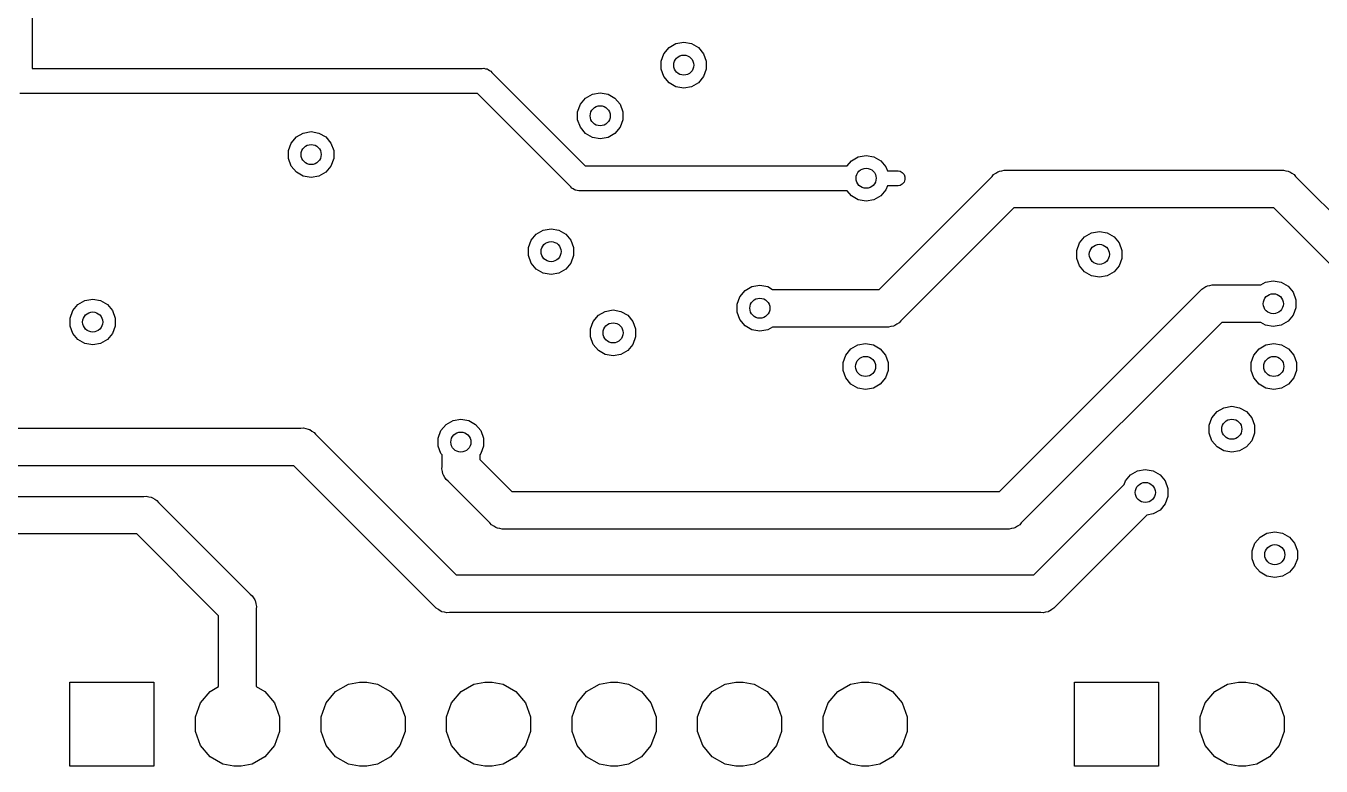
# Model space of a CAD drawing. Extents: x 91.5 to 190.2, y -113.9 to -59.9.
# Drawn here: x 113.33 to 139.54, y -111.94 to -96.96 of the extents above; entities that cross this region are included whole.
import ezdxf

# ---------------------------------------------------------------- set-up
doc = ezdxf.new("R2010")
doc.units = 0
doc.header["$MEASUREMENT"] = 0
doc.layers.add('BLACK', color=7, linetype='CONTINUOUS')

msp = doc.modelspace()

# ---------------------------------------------------------------- linework, layer by layer
at = {"layer": 'BLACK', "linetype": 'CONTINUOUS'}
for p, q in [((113.454, -84.4552), (113.454, -97.816)), ((126.238, -97.5179), (126.342, -97.3944)), ((126.342, -97.3944), (126.481, -97.3137)), ((126.481, -97.3137), (126.64, -97.2857)), ((126.64, -97.2857), (126.799, -97.3137)), ((126.799, -97.3137), (126.938, -97.3944)), ((126.938, -97.3944), (127.042, -97.5179)), ((126.183, -97.6694), (126.238, -97.5179)), ((126.183, -97.8306), (126.183, -97.6694)), ((127.042, -97.5179), (127.097, -97.6694)), ((127.097, -97.6694), (127.097, -97.8306)), ((113.454, -97.816), (122.56, -97.816)), ((122.56, -97.816), (122.594, -97.8131)), ((122.594, -97.8131), (122.626, -97.8218)), ((122.626, -97.8218), (122.66, -97.8276)), ((122.66, -97.8276), (122.669, -97.8333)), ((122.669, -97.8333), (122.68, -97.8362)), ((122.68, -97.8362), (122.708, -97.8556)), ((122.708, -97.8556), (122.737, -97.8724)), ((122.737, -97.8724), (122.759, -97.8982)), ((122.759, -97.8982), (124.647, -99.786)), ((126.238, -97.9821), (126.183, -97.8306)), ((126.342, -98.1056), (126.238, -97.9821)), ((127.042, -97.9821), (126.938, -98.1056)), ((127.097, -97.8306), (127.042, -97.9821)), ((126.481, -98.1863), (126.342, -98.1056)), ((126.64, -98.2143), (126.481, -98.1863)), ((126.799, -98.1863), (126.64, -98.2143)), ((126.938, -98.1056), (126.799, -98.1863)), ((122.466, -98.324), (113.203, -98.324)), ((124.354, -100.212), (122.466, -98.324)), ((124.493, -98.6944), (124.548, -98.5429)), ((124.548, -98.5429), (124.652, -98.4194)), ((124.652, -98.4194), (124.791, -98.3387)), ((124.791, -98.3387), (124.95, -98.3107)), ((124.95, -98.3107), (125.109, -98.3387)), ((125.109, -98.3387), (125.248, -98.4194)), ((125.248, -98.4194), (125.352, -98.5429)), ((125.352, -98.5429), (125.407, -98.6944)), ((124.493, -98.8556), (124.493, -98.6944)), ((125.407, -98.6944), (125.407, -98.8556)), ((124.548, -99.0071), (124.493, -98.8556)), ((124.652, -99.1306), (124.548, -99.0071)), ((125.352, -99.0071), (125.248, -99.1306)), ((125.407, -98.8556), (125.352, -99.0071)), ((118.643, -99.4794), (118.698, -99.3279)), ((118.698, -99.3279), (118.802, -99.2044)), ((118.802, -99.2044), (118.941, -99.1237)), ((118.941, -99.1237), (119.1, -99.0957)), ((119.1, -99.0957), (119.259, -99.1237)), ((119.259, -99.1237), (119.398, -99.2044)), ((119.398, -99.2044), (119.502, -99.3279)), ((119.502, -99.3279), (119.557, -99.4794)), ((124.791, -99.2113), (124.652, -99.1306)), ((124.95, -99.2393), (124.791, -99.2113)), ((125.109, -99.2113), (124.95, -99.2393)), ((125.248, -99.1306), (125.109, -99.2113)), ((118.643, -99.6406), (118.643, -99.4794)), ((119.557, -99.4794), (119.557, -99.6406)), ((130.171, -99.6037), (130.33, -99.5757)), ((130.33, -99.5757), (130.489, -99.6037)), ((118.698, -99.7921), (118.643, -99.6406)), ((118.802, -99.9156), (118.698, -99.7921)), ((119.502, -99.7921), (119.398, -99.9156)), ((119.557, -99.6406), (119.502, -99.7921)), ((124.647, -99.786), (129.946, -99.786)), ((129.946, -99.786), (130.032, -99.6844)), ((130.032, -99.6844), (130.171, -99.6037)), ((130.489, -99.6037), (130.628, -99.6844)), ((130.628, -99.6844), (130.732, -99.8079)), ((130.732, -99.8079), (130.761, -99.8876)), ((118.941, -99.9963), (118.802, -99.9156)), ((119.1, -100.024), (118.941, -99.9963)), ((119.259, -99.9963), (119.1, -100.024)), ((119.398, -99.9156), (119.259, -99.9963)), ((130.592, -102.289), (132.879, -100.002)), ((130.761, -99.8876), (130.976, -99.8876)), ((130.976, -99.8876), (131.016, -99.8946)), ((131.016, -99.8946), (131.063, -99.9215)), ((131.063, -99.9215), (131.097, -99.9626)), ((131.097, -99.9626), (131.115, -100.013)), ((131.115, -100.067), (131.097, -100.117)), ((131.115, -100.013), (131.115, -100.067)), ((132.879, -100.002), (132.911, -99.9636)), ((132.911, -99.9636), (132.955, -99.9384)), ((132.955, -99.9384), (132.996, -99.9094)), ((132.996, -99.9094), (133.013, -99.905)), ((133.013, -99.905), (133.028, -99.8965)), ((133.028, -99.8965), (133.077, -99.8877)), ((133.077, -99.8877), (133.126, -99.8746)), ((133.126, -99.8746), (133.177, -99.879)), ((133.177, -99.879), (138.723, -99.879)), ((138.723, -99.879), (138.774, -99.8746)), ((138.774, -99.8746), (138.823, -99.8877)), ((138.823, -99.8877), (138.872, -99.8965)), ((138.872, -99.8965), (138.887, -99.905)), ((138.887, -99.905), (138.903, -99.9094)), ((138.903, -99.9094), (138.945, -99.9384)), ((138.945, -99.9384), (138.989, -99.9636)), ((138.989, -99.9636), (139.021, -100.002)), ((139.021, -100.002), (140.598, -101.579)), ((124.376, -100.238), (124.354, -100.212)), ((124.405, -100.254), (124.376, -100.238)), ((124.432, -100.274), (124.405, -100.254)), ((124.443, -100.277), (124.432, -100.274)), ((124.453, -100.282), (124.443, -100.277)), ((124.486, -100.288), (124.453, -100.282)), ((124.519, -100.297), (124.486, -100.288)), ((124.553, -100.294), (124.519, -100.297)), ((129.946, -100.294), (124.553, -100.294)), ((130.032, -100.396), (129.946, -100.294)), ((130.732, -100.272), (130.628, -100.396)), ((130.761, -100.192), (130.732, -100.272)), ((130.976, -100.192), (130.761, -100.192)), ((131.016, -100.185), (130.976, -100.192)), ((131.063, -100.159), (131.016, -100.185)), ((131.097, -100.117), (131.063, -100.159)), ((130.171, -100.476), (130.032, -100.396)), ((130.33, -100.504), (130.171, -100.476)), ((130.489, -100.476), (130.33, -100.504)), ((130.628, -100.396), (130.489, -100.476)), ((133.318, -100.641), (131.031, -102.928)), ((138.582, -100.641), (133.318, -100.641)), ((139.959, -102.018), (138.582, -100.641)), ((123.657, -101.169), (123.796, -101.089)), ((123.796, -101.089), (123.955, -101.061)), ((123.955, -101.061), (124.114, -101.089)), ((124.114, -101.089), (124.253, -101.169)), ((134.752, -101.224), (134.891, -101.144)), ((134.891, -101.144), (135.05, -101.116)), ((135.05, -101.116), (135.209, -101.144)), ((135.209, -101.144), (135.348, -101.224)), ((123.498, -101.444), (123.553, -101.293)), ((123.553, -101.293), (123.657, -101.169)), ((124.253, -101.169), (124.357, -101.293)), ((124.357, -101.293), (124.412, -101.444)), ((134.593, -101.499), (134.648, -101.348)), ((134.648, -101.348), (134.752, -101.224)), ((135.348, -101.224), (135.452, -101.348)), ((135.452, -101.348), (135.507, -101.499)), ((123.498, -101.606), (123.498, -101.444)), ((123.553, -101.757), (123.498, -101.606)), ((124.412, -101.606), (124.357, -101.757)), ((124.412, -101.444), (124.412, -101.606)), ((134.593, -101.661), (134.593, -101.499)), ((134.648, -101.812), (134.593, -101.661)), ((135.507, -101.661), (135.452, -101.812)), ((135.507, -101.499), (135.507, -101.661)), ((123.657, -101.881), (123.553, -101.757)), ((123.796, -101.961), (123.657, -101.881)), ((124.253, -101.881), (124.114, -101.961)), ((124.357, -101.757), (124.253, -101.881)), ((134.752, -101.936), (134.648, -101.812)), ((134.891, -102.016), (134.752, -101.936)), ((135.348, -101.936), (135.209, -102.016)), ((135.452, -101.812), (135.348, -101.936)), ((123.955, -101.989), (123.796, -101.961)), ((124.114, -101.961), (123.955, -101.989)), ((128.021, -102.234), (128.18, -102.206)), ((128.18, -102.206), (128.339, -102.234)), ((135.05, -102.044), (134.891, -102.016)), ((135.209, -102.016), (135.05, -102.044)), ((137.238, -102.216), (137.287, -102.208)), ((137.287, -102.208), (137.336, -102.195)), ((137.336, -102.195), (137.387, -102.199)), ((137.387, -102.199), (138.316, -102.199)), ((138.316, -102.199), (138.411, -102.144)), ((138.411, -102.144), (138.57, -102.116)), ((138.57, -102.116), (138.729, -102.144)), ((138.729, -102.144), (138.868, -102.224)), ((127.723, -102.589), (127.778, -102.438)), ((127.778, -102.438), (127.882, -102.314)), ((127.882, -102.314), (128.021, -102.234)), ((128.339, -102.234), (128.434, -102.289)), ((128.434, -102.289), (130.592, -102.289)), ((133.032, -106.379), (137.089, -102.322)), ((137.089, -102.322), (137.121, -102.284)), ((137.121, -102.284), (137.165, -102.258)), ((137.165, -102.258), (137.206, -102.229)), ((137.206, -102.229), (137.223, -102.225)), ((137.223, -102.225), (137.238, -102.216)), ((138.868, -102.224), (138.972, -102.348)), ((138.972, -102.348), (139.027, -102.499)), ((114.223, -102.869), (114.278, -102.718)), ((114.278, -102.718), (114.382, -102.594)), ((114.382, -102.594), (114.521, -102.514)), ((114.521, -102.514), (114.68, -102.486)), ((114.68, -102.486), (114.839, -102.514)), ((114.839, -102.514), (114.978, -102.594)), ((114.978, -102.594), (115.082, -102.718)), ((115.082, -102.718), (115.137, -102.869)), ((124.912, -102.814), (125.051, -102.734)), ((125.051, -102.734), (125.21, -102.706)), ((125.21, -102.706), (125.369, -102.734)), ((125.369, -102.734), (125.508, -102.814)), ((127.723, -102.751), (127.723, -102.589)), ((139.027, -102.661), (138.972, -102.812)), ((139.027, -102.499), (139.027, -102.661)), ((114.223, -103.031), (114.223, -102.869)), ((115.137, -102.869), (115.137, -103.031)), ((124.753, -103.089), (124.808, -102.938)), ((124.808, -102.938), (124.912, -102.814)), ((125.508, -102.814), (125.612, -102.938)), ((125.612, -102.938), (125.667, -103.089)), ((127.778, -102.902), (127.723, -102.751)), ((127.882, -103.026), (127.778, -102.902)), ((130.955, -102.992), (130.913, -103.021)), ((130.999, -102.966), (130.955, -102.992)), ((131.031, -102.928), (130.999, -102.966)), ((137.528, -102.961), (133.471, -107.018)), ((138.316, -102.961), (137.528, -102.961)), ((138.411, -103.016), (138.316, -102.961)), ((138.868, -102.936), (138.729, -103.016)), ((138.972, -102.812), (138.868, -102.936)), ((114.278, -103.182), (114.223, -103.031)), ((114.382, -103.306), (114.278, -103.182)), ((115.082, -103.182), (114.978, -103.306)), ((115.137, -103.031), (115.082, -103.182)), ((124.753, -103.251), (124.753, -103.089)), ((124.808, -103.402), (124.753, -103.251)), ((125.667, -103.251), (125.612, -103.402)), ((125.667, -103.089), (125.667, -103.251)), ((128.021, -103.106), (127.882, -103.026)), ((128.18, -103.134), (128.021, -103.106)), ((128.339, -103.106), (128.18, -103.134)), ((128.434, -103.051), (128.339, -103.106)), ((130.733, -103.051), (128.434, -103.051)), ((130.784, -103.055), (130.733, -103.051)), ((130.833, -103.042), (130.784, -103.055)), ((130.882, -103.034), (130.833, -103.042)), ((130.897, -103.025), (130.882, -103.034)), ((130.913, -103.021), (130.897, -103.025)), ((138.57, -103.044), (138.411, -103.016)), ((138.729, -103.016), (138.57, -103.044)), ((114.521, -103.386), (114.382, -103.306)), ((114.68, -103.414), (114.521, -103.386)), ((114.839, -103.386), (114.68, -103.414)), ((114.978, -103.306), (114.839, -103.386)), ((124.912, -103.526), (124.808, -103.402)), ((125.612, -103.402), (125.508, -103.526)), ((129.918, -103.618), (130.022, -103.494)), ((130.022, -103.494), (130.161, -103.414)), ((130.161, -103.414), (130.32, -103.386)), ((130.32, -103.386), (130.479, -103.414)), ((130.479, -103.414), (130.618, -103.494)), ((130.618, -103.494), (130.722, -103.618)), ((138.178, -103.618), (138.282, -103.494)), ((138.282, -103.494), (138.421, -103.414)), ((138.421, -103.414), (138.58, -103.386)), ((138.58, -103.386), (138.739, -103.414)), ((138.739, -103.414), (138.878, -103.494)), ((138.878, -103.494), (138.982, -103.618)), ((125.051, -103.606), (124.912, -103.526)), ((125.21, -103.634), (125.051, -103.606)), ((125.369, -103.606), (125.21, -103.634)), ((125.508, -103.526), (125.369, -103.606)), ((129.863, -103.769), (129.918, -103.618)), ((129.863, -103.931), (129.863, -103.769)), ((130.722, -103.618), (130.777, -103.769)), ((130.777, -103.769), (130.777, -103.931)), ((138.123, -103.769), (138.178, -103.618)), ((138.123, -103.931), (138.123, -103.769)), ((138.982, -103.618), (139.037, -103.769)), ((139.037, -103.769), (139.037, -103.931)), ((129.918, -104.082), (129.863, -103.931)), ((130.777, -103.931), (130.722, -104.082)), ((138.178, -104.082), (138.123, -103.931)), ((139.037, -103.931), (138.982, -104.082)), ((130.022, -104.206), (129.918, -104.082)), ((130.161, -104.286), (130.022, -104.206)), ((130.32, -104.314), (130.161, -104.286)), ((130.479, -104.286), (130.32, -104.314)), ((130.618, -104.206), (130.479, -104.286)), ((130.722, -104.082), (130.618, -104.206)), ((138.282, -104.206), (138.178, -104.082)), ((138.421, -104.286), (138.282, -104.206)), ((138.58, -104.314), (138.421, -104.286)), ((138.739, -104.286), (138.58, -104.314)), ((138.878, -104.206), (138.739, -104.286)), ((138.982, -104.082), (138.878, -104.206)), ((137.328, -104.888), (137.432, -104.764)), ((137.432, -104.764), (137.571, -104.684)), ((137.571, -104.684), (137.73, -104.656)), ((137.73, -104.656), (137.889, -104.684)), ((137.889, -104.684), (138.028, -104.764)), ((138.028, -104.764), (138.132, -104.888)), ((118.893, -105.099), (118.944, -105.095)), ((118.944, -105.095), (118.993, -105.108)), ((121.728, -105.148), (121.832, -105.024)), ((121.832, -105.024), (121.971, -104.944)), ((121.971, -104.944), (122.13, -104.916)), ((122.13, -104.916), (122.289, -104.944)), ((122.289, -104.944), (122.428, -105.024)), ((122.428, -105.024), (122.532, -105.148)), ((137.273, -105.039), (137.328, -104.888)), ((137.273, -105.201), (137.273, -105.039)), ((138.132, -104.888), (138.187, -105.039)), ((138.187, -105.039), (138.187, -105.201)), ((106.874, -105.099), (118.893, -105.099)), ((118.993, -105.108), (119.042, -105.116)), ((119.042, -105.116), (119.057, -105.125)), ((119.057, -105.125), (119.073, -105.129)), ((119.073, -105.129), (119.115, -105.158)), ((119.115, -105.158), (119.159, -105.184)), ((119.159, -105.184), (119.191, -105.222)), ((119.191, -105.222), (122.038, -108.069)), ((121.673, -105.299), (121.728, -105.148)), ((121.673, -105.461), (121.673, -105.299)), ((122.532, -105.148), (122.587, -105.299)), ((122.587, -105.299), (122.587, -105.461)), ((137.328, -105.352), (137.273, -105.201)), ((137.432, -105.476), (137.328, -105.352)), ((138.132, -105.352), (138.028, -105.476)), ((138.187, -105.201), (138.132, -105.352)), ((121.728, -105.612), (121.673, -105.461)), ((121.749, -105.637), (121.728, -105.612)), ((122.532, -105.612), (122.511, -105.637)), ((122.587, -105.461), (122.532, -105.612)), ((137.571, -105.556), (137.432, -105.476)), ((137.73, -105.584), (137.571, -105.556)), ((137.889, -105.556), (137.73, -105.584)), ((138.028, -105.476), (137.889, -105.556)), ((118.752, -105.861), (106.874, -105.861)), ((121.599, -108.708), (118.752, -105.861)), ((121.745, -105.924), (121.749, -105.873)), ((121.749, -105.873), (121.749, -105.637)), ((122.511, -105.637), (122.511, -105.732)), ((122.511, -105.732), (123.158, -106.379)), ((121.758, -105.973), (121.745, -105.924)), ((121.766, -106.022), (121.758, -105.973)), ((121.775, -106.037), (121.766, -106.022)), ((121.779, -106.053), (121.775, -106.037)), ((121.808, -106.095), (121.779, -106.053)), ((121.834, -106.139), (121.808, -106.095)), ((121.872, -106.171), (121.834, -106.139)), ((135.578, -106.168), (135.682, -106.044)), ((135.682, -106.044), (135.821, -105.964)), ((135.821, -105.964), (135.98, -105.936)), ((135.98, -105.936), (136.139, -105.964)), ((136.139, -105.964), (136.278, -106.044)), ((136.278, -106.044), (136.382, -106.168)), ((122.719, -107.018), (121.872, -106.171)), ((123.158, -106.379), (133.032, -106.379)), ((133.722, -108.069), (135.552, -106.239)), ((135.552, -106.239), (135.578, -106.168)), ((136.382, -106.168), (136.437, -106.319)), ((136.437, -106.319), (136.437, -106.481)), ((105.611, -106.479), (115.713, -106.479)), ((115.713, -106.479), (115.764, -106.475)), ((115.764, -106.475), (115.813, -106.488)), ((115.813, -106.488), (115.862, -106.496)), ((115.862, -106.496), (115.877, -106.505)), ((115.877, -106.505), (115.893, -106.509)), ((115.893, -106.509), (115.935, -106.538)), ((115.935, -106.538), (115.979, -106.564)), ((115.979, -106.564), (116.011, -106.602)), ((116.011, -106.602), (117.868, -108.459)), ((136.382, -106.632), (136.278, -106.756)), ((136.437, -106.481), (136.382, -106.632)), ((136.01, -106.859), (134.161, -108.708)), ((136.139, -106.836), (136.01, -106.859)), ((136.278, -106.756), (136.139, -106.836)), ((122.751, -107.056), (122.719, -107.018)), ((122.795, -107.082), (122.751, -107.056)), ((122.836, -107.111), (122.795, -107.082)), ((122.853, -107.115), (122.836, -107.111)), ((122.868, -107.124), (122.853, -107.115)), ((122.917, -107.132), (122.868, -107.124)), ((122.966, -107.145), (122.917, -107.132)), ((123.017, -107.141), (122.966, -107.145)), ((133.173, -107.141), (123.017, -107.141)), ((133.224, -107.145), (133.173, -107.141)), ((133.273, -107.132), (133.224, -107.145)), ((133.322, -107.124), (133.273, -107.132)), ((133.337, -107.115), (133.322, -107.124)), ((133.353, -107.111), (133.337, -107.115)), ((133.395, -107.082), (133.353, -107.111)), ((133.439, -107.056), (133.395, -107.082)), ((133.471, -107.018), (133.439, -107.056)), ((115.572, -107.241), (105.197, -107.241)), ((117.229, -108.898), (115.572, -107.241)), ((138.143, -107.579), (138.198, -107.428)), ((138.198, -107.428), (138.302, -107.304)), ((138.302, -107.304), (138.441, -107.224)), ((138.441, -107.224), (138.6, -107.196)), ((138.6, -107.196), (138.759, -107.224)), ((138.759, -107.224), (138.898, -107.304)), ((138.898, -107.304), (139.002, -107.428)), ((139.002, -107.428), (139.057, -107.579)), ((138.143, -107.741), (138.143, -107.579)), ((139.057, -107.579), (139.057, -107.741)), ((138.198, -107.892), (138.143, -107.741)), ((138.302, -108.016), (138.198, -107.892)), ((139.002, -107.892), (138.898, -108.016)), ((139.057, -107.741), (139.002, -107.892)), ((122.038, -108.069), (133.722, -108.069)), ((138.441, -108.096), (138.302, -108.016)), ((138.6, -108.124), (138.441, -108.096)), ((138.759, -108.096), (138.6, -108.124)), ((138.898, -108.016), (138.759, -108.096)), ((117.868, -108.459), (117.906, -108.491)), ((117.906, -108.491), (117.932, -108.535)), ((117.932, -108.535), (117.961, -108.576)), ((117.961, -108.576), (117.965, -108.593)), ((117.965, -108.593), (117.974, -108.608)), ((117.974, -108.608), (117.982, -108.657)), ((117.982, -108.657), (117.995, -108.706)), ((117.995, -108.706), (117.991, -108.757)), ((117.991, -108.757), (117.991, -110.328)), ((121.631, -108.746), (121.599, -108.708)), ((121.675, -108.772), (121.631, -108.746)), ((134.129, -108.746), (134.085, -108.772)), ((134.161, -108.708), (134.129, -108.746)), ((117.229, -110.328), (117.229, -108.898)), ((121.716, -108.801), (121.675, -108.772)), ((121.733, -108.805), (121.716, -108.801)), ((121.748, -108.814), (121.733, -108.805)), ((121.797, -108.822), (121.748, -108.814)), ((121.846, -108.835), (121.797, -108.822)), ((121.897, -108.831), (121.846, -108.835)), ((133.863, -108.831), (121.897, -108.831)), ((133.914, -108.835), (133.863, -108.831)), ((133.963, -108.822), (133.914, -108.835)), ((134.012, -108.814), (133.963, -108.822)), ((134.027, -108.805), (134.012, -108.814)), ((134.043, -108.801), (134.027, -108.805)), ((134.085, -108.772), (134.043, -108.801)), ((114.22, -111.94), (114.22, -110.24)), ((114.22, -110.24), (115.92, -110.24)), ((115.92, -110.24), (115.92, -111.94)), ((117.055, -110.429), (117.229, -110.328)), ((117.991, -110.328), (118.165, -110.429)), ((119.595, -110.429), (119.855, -110.279)), ((119.855, -110.279), (120.076, -110.24)), ((120.076, -110.24), (120.224, -110.24)), ((120.224, -110.24), (120.445, -110.279)), ((120.445, -110.279), (120.705, -110.429)), ((122.135, -110.429), (122.395, -110.279)), ((122.395, -110.279), (122.616, -110.24)), ((122.616, -110.24), (122.764, -110.24)), ((122.764, -110.24), (122.985, -110.279)), ((122.985, -110.279), (123.245, -110.429)), ((124.675, -110.429), (124.935, -110.279)), ((124.935, -110.279), (125.156, -110.24)), ((125.156, -110.24), (125.304, -110.24)), ((125.304, -110.24), (125.525, -110.279)), ((125.525, -110.279), (125.785, -110.429)), ((127.215, -110.429), (127.475, -110.279)), ((127.475, -110.279), (127.696, -110.24)), ((127.696, -110.24), (127.844, -110.24)), ((127.844, -110.24), (128.065, -110.279)), ((128.065, -110.279), (128.325, -110.429)), ((129.755, -110.429), (130.015, -110.279)), ((130.015, -110.279), (130.236, -110.24)), ((130.236, -110.24), (130.384, -110.24)), ((130.384, -110.24), (130.605, -110.279)), ((130.605, -110.279), (130.865, -110.429)), ((134.55, -111.94), (134.55, -110.24)), ((134.55, -110.24), (136.25, -110.24)), ((136.25, -110.24), (136.25, -111.94)), ((137.385, -110.429), (137.645, -110.279)), ((137.645, -110.279), (137.866, -110.24)), ((137.866, -110.24), (138.014, -110.24)), ((138.014, -110.24), (138.235, -110.279)), ((138.235, -110.279), (138.495, -110.429)), ((116.863, -110.658), (117.055, -110.429)), ((118.165, -110.429), (118.357, -110.658)), ((119.403, -110.658), (119.595, -110.429)), ((120.705, -110.429), (120.897, -110.658)), ((121.943, -110.658), (122.135, -110.429)), ((123.245, -110.429), (123.437, -110.658)), ((124.483, -110.658), (124.675, -110.429)), ((125.785, -110.429), (125.977, -110.658)), ((127.023, -110.658), (127.215, -110.429)), ((128.325, -110.429), (128.517, -110.658)), ((129.563, -110.658), (129.755, -110.429)), ((130.865, -110.429), (131.057, -110.658)), ((137.193, -110.658), (137.385, -110.429)), ((138.495, -110.429), (138.687, -110.658)), ((116.76, -110.94), (116.863, -110.658)), ((118.357, -110.658), (118.46, -110.94)), ((119.3, -110.94), (119.403, -110.658)), ((120.897, -110.658), (121, -110.94)), ((121.84, -110.94), (121.943, -110.658)), ((123.437, -110.658), (123.54, -110.94)), ((124.38, -110.94), (124.483, -110.658)), ((125.977, -110.658), (126.08, -110.94)), ((126.92, -110.94), (127.023, -110.658)), ((128.517, -110.658), (128.62, -110.94)), ((129.46, -110.94), (129.563, -110.658)), ((131.057, -110.658), (131.16, -110.94)), ((137.09, -110.94), (137.193, -110.658)), ((138.687, -110.658), (138.79, -110.94)), ((116.76, -111.24), (116.76, -110.94)), ((118.46, -110.94), (118.46, -111.24)), ((119.3, -111.24), (119.3, -110.94)), ((121, -110.94), (121, -111.24)), ((121.84, -111.24), (121.84, -110.94)), ((123.54, -110.94), (123.54, -111.24)), ((124.38, -111.24), (124.38, -110.94)), ((126.08, -110.94), (126.08, -111.24)), ((126.92, -111.24), (126.92, -110.94)), ((128.62, -110.94), (128.62, -111.24)), ((129.46, -111.24), (129.46, -110.94)), ((131.16, -110.94), (131.16, -111.24)), ((137.09, -111.24), (137.09, -110.94)), ((138.79, -110.94), (138.79, -111.24)), ((116.863, -111.522), (116.76, -111.24)), ((118.46, -111.24), (118.357, -111.522)), ((119.403, -111.522), (119.3, -111.24)), ((121, -111.24), (120.897, -111.522)), ((121.943, -111.522), (121.84, -111.24)), ((123.54, -111.24), (123.437, -111.522)), ((124.483, -111.522), (124.38, -111.24)), ((126.08, -111.24), (125.977, -111.522)), ((127.023, -111.522), (126.92, -111.24)), ((128.62, -111.24), (128.517, -111.522)), ((129.563, -111.522), (129.46, -111.24)), ((131.16, -111.24), (131.057, -111.522)), ((137.193, -111.522), (137.09, -111.24)), ((138.79, -111.24), (138.687, -111.522)), ((117.055, -111.751), (116.863, -111.522)), ((118.357, -111.522), (118.165, -111.751)), ((119.595, -111.751), (119.403, -111.522)), ((120.897, -111.522), (120.705, -111.751)), ((122.135, -111.751), (121.943, -111.522)), ((123.437, -111.522), (123.245, -111.751)), ((124.675, -111.751), (124.483, -111.522)), ((125.977, -111.522), (125.785, -111.751)), ((127.215, -111.751), (127.023, -111.522)), ((128.517, -111.522), (128.325, -111.751)), ((129.755, -111.751), (129.563, -111.522)), ((131.057, -111.522), (130.865, -111.751)), ((137.385, -111.751), (137.193, -111.522)), ((138.687, -111.522), (138.495, -111.751)), ((117.315, -111.901), (117.055, -111.751)), ((117.536, -111.94), (117.315, -111.901)), ((117.905, -111.901), (117.684, -111.94)), ((118.165, -111.751), (117.905, -111.901)), ((119.855, -111.901), (119.595, -111.751)), ((120.076, -111.94), (119.855, -111.901)), ((120.445, -111.901), (120.224, -111.94)), ((120.705, -111.751), (120.445, -111.901)), ((122.395, -111.901), (122.135, -111.751)), ((122.616, -111.94), (122.395, -111.901)), ((122.985, -111.901), (122.764, -111.94)), ((123.245, -111.751), (122.985, -111.901)), ((124.935, -111.901), (124.675, -111.751)), ((125.156, -111.94), (124.935, -111.901)), ((125.525, -111.901), (125.304, -111.94)), ((125.785, -111.751), (125.525, -111.901)), ((127.475, -111.901), (127.215, -111.751)), ((127.696, -111.94), (127.475, -111.901)), ((128.065, -111.901), (127.844, -111.94)), ((128.325, -111.751), (128.065, -111.901)), ((130.015, -111.901), (129.755, -111.751)), ((130.236, -111.94), (130.015, -111.901)), ((130.605, -111.901), (130.384, -111.94)), ((130.865, -111.751), (130.605, -111.901)), ((137.645, -111.901), (137.385, -111.751)), ((137.866, -111.94), (137.645, -111.901)), ((138.235, -111.901), (138.014, -111.94)), ((138.495, -111.751), (138.235, -111.901)), ((115.92, -111.94), (114.22, -111.94)), ((117.684, -111.94), (117.536, -111.94)), ((120.224, -111.94), (120.076, -111.94)), ((122.764, -111.94), (122.616, -111.94)), ((125.304, -111.94), (125.156, -111.94)), ((127.844, -111.94), (127.696, -111.94)), ((130.384, -111.94), (130.236, -111.94)), ((136.25, -111.94), (134.55, -111.94)), ((138.014, -111.94), (137.866, -111.94))]:
    msp.add_line(p, q, dxfattribs=at)
at = {"layer": 'BLACK'}
for centre in [(126.64, -97.75), (124.95, -98.775), (119.1, -99.56), (130.33, -100.04), (123.955, -101.525), (135.05, -101.58), (128.18, -102.67), (138.57, -102.58), (114.68, -102.95), (125.21, -103.17), (130.32, -103.85), (138.58, -103.85), (137.73, -105.12), (122.13, -105.38), (135.98, -106.4), (138.6, -107.66)]:
    msp.add_circle(centre, 0.2032, dxfattribs=at)

doc.saveas('drawing.dxf')
